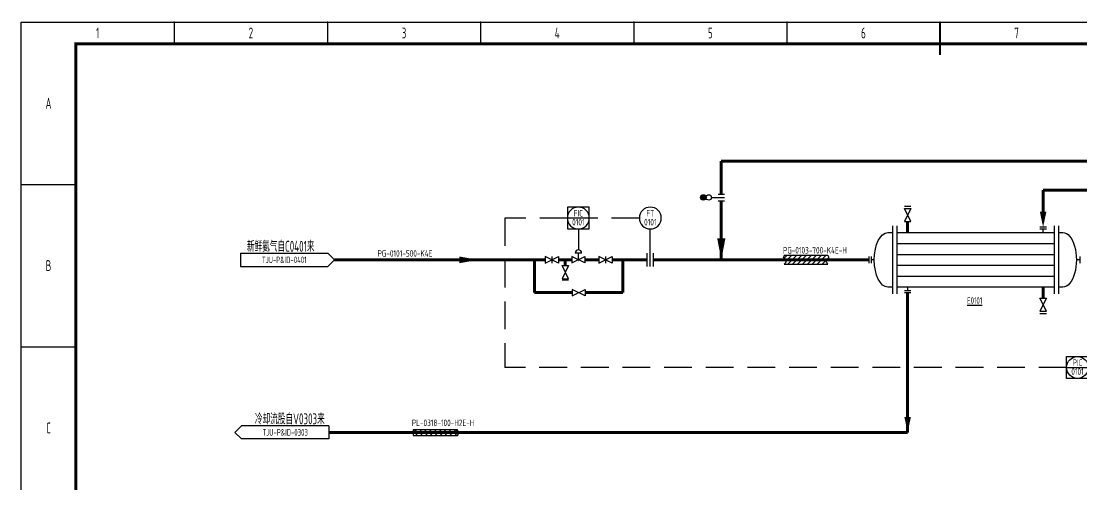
# Model space of a CAD drawing. Header units: millimetres. Extents: x 453 to 7190, y 523 to 4294.
# Drawn here: x 1143.7 to 1628.6, y 3288 to 3499.6 of the extents above; entities that cross this region are included whole.
import ezdxf
from ezdxf.enums import TextEntityAlignment as Align

# ---------------------------------------------------------------- set-up
doc = ezdxf.new("R2010")
doc.units = ezdxf.units.MM
doc.linetypes.add('DASHED', pattern=[19.05, 12.7, -6.35])
for name, color, linetype, lineweight in [('01-主物流线-粗实线', 134, 'Continuous', 80), ('03-设备外轮廓线-细实线', 7, 'Continuous', 25), ('04-设备内部件-细实线', 170, 'Continuous', 25), ('05-图框与标题栏', 7, 'Continuous', 25), ('07-箭头', 7, 'Continuous', 25), ('08-进出物流标志', 7, 'Continuous', 25), ('09-文本', 7, 'Continuous', 25), ('1-主要物流线', 134, 'Continuous', 80), ('10-阀门', 102, 'Continuous', 25), ('11-文本', 7, 'Continuous', 25), ('11-管道组合号', 50, 'Continuous', 15), ('12-仪表', 190, 'Continuous', 25), ('13-电动气动信号线', 226, 'DASHED', 25), ('14-箭头', 7, 'Continuous', 25), ('15-文本', 7, 'Continuous', 15), ('15-文本 @ 1', 7, 'Continuous', 15), ('16-阀门与管件', 102, 'Continuous', 25), ('A设备轮廓', 7, 'Continuous', 25)]:
    doc.layers.add(name, color=color, linetype=linetype, lineweight=lineweight)
doc.layers.add('TITLE', color=7, linetype='Continuous')
doc.styles.add('3-gbcbig', font='gbenor.shx', dxfattribs={"width": 0.7, "height": 3, "bigfont": 'gbcbig.shx'})
doc.styles.add('5-gbcbig', font='gbenor.shx', dxfattribs={"width": 0.7, "height": 5, "bigfont": 'gbcbig.shx'})
doc.styles.add('头号烷家', font='gbenor.shx', dxfattribs={"width": 0.75, "height": 3, "bigfont": 'gbcbig.shx'})
doc.styles.add('工程字', font='gbenor.shx', dxfattribs={"bigfont": 'gbcbig.shx'})

# ---------------------------------------------------------------- blocks, each defined once
blk = doc.blocks.new('箭头')
at = {"layer": '07-箭头'}
blk.add_lwpolyline([(0, 0, 0, 2.5, 0), (-7, 0, 2.5, 2.5, 0)], format="xyseb", dxfattribs=at)
blk = doc.blocks.new('就地安装仪表')
at = {"layer": '12-仪表', "ltscale": 0.25}
blk.add_circle((0, -5), 5, dxfattribs=at)
at = {"layer": '15-文本', "style": '工程字', "width": 0.75}
blk.add_attdef('仪表名称', text='', height=3, dxfattribs=at).set_placement((0, -4.29), align=Align.CENTER)
blk.add_attdef('仪表编号', text='', height=3, dxfattribs=at).set_placement((0, -5.39), align=Align.TOP_CENTER)
blk = doc.blocks.new('*U148')
at = {"layer": '10-阀门'}
ref = blk.add_blockref('就地安装仪表', (1431.58, 3414.53), dxfattribs=dict(at, xscale=-1))
ref.add_attrib('仪表名称', 'FT', dxfattribs={"layer": '15-文本 @ 1', "height": 3, "style": '工程字', "width": 0.75}).set_placement((1431.58, 3410.24), align=Align.CENTER)
ref.add_attrib('仪表编号', '0101', dxfattribs={"layer": '15-文本 @ 1', "height": 3, "style": '工程字', "width": 0.75}).set_placement((1431.58, 3409.14), align=Align.TOP_CENTER)
blk = doc.blocks.new('DCS系统仪表')
at = {"layer": '12-仪表'}
for p, q in [((-5, 10), (5, 10)), ((-5, 0), (-5, 10)), ((5, 10), (5, 0)), ((-5, 5), (5, 5)), ((5, 0), (-5, 0))]:
    blk.add_line(p, q, dxfattribs=at)
at = {"layer": '12-仪表', "ltscale": 0.25}
blk.add_circle((0, 5), 5, dxfattribs=at)
at = {"layer": '15-文本', "style": '工程字', "width": 0.75}
blk.add_attdef('仪表名称', text='', height=3, dxfattribs=at).set_placement((0, 5.71), align=Align.CENTER)
blk.add_attdef('仪表编号', text='', height=3, dxfattribs=at).set_placement((0, 4.61), align=Align.TOP_CENTER)
blk = doc.blocks.new('*U149')
at = {"layer": '13-电动气动信号线'}
ref = blk.add_blockref('DCS系统仪表', (1398.65, 3404.53), dxfattribs=dict(at, xscale=-1))
ref.add_attrib('仪表名称', 'FIC', dxfattribs={"layer": '15-文本 @ 1', "height": 3, "style": '工程字', "width": 0.75}).set_placement((1398.65, 3410.24), align=Align.CENTER)
ref.add_attrib('仪表编号', '0101', dxfattribs={"layer": '15-文本 @ 1', "height": 3, "style": '工程字', "width": 0.75}).set_placement((1398.65, 3409.14), align=Align.TOP_CENTER)
blk = doc.blocks.new('*U159')
at = {"layer": '13-电动气动信号线'}
ref = blk.add_blockref('DCS系统仪表', (1627.09, 3336.22), dxfattribs=at)
ref.add_attrib('仪表名称', 'PIC', dxfattribs={"layer": '15-文本 @ 1', "height": 3, "style": '工程字', "width": 0.75}).set_placement((1627.09, 3341.94), align=Align.CENTER)
ref.add_attrib('仪表编号', '0101', dxfattribs={"layer": '15-文本 @ 1', "height": 3, "style": '工程字', "width": 0.75}).set_placement((1627.09, 3340.83), align=Align.TOP_CENTER)
blk = doc.blocks.new('管道组合号')
at = {"layer": '11-管道组合号', "style": '头号烷家', "width": 0.75}
blk.add_attdef('管道组合号', (-4.3, 3.13), '', height=3, dxfattribs=at)

msp = doc.modelspace()

# ---------------------------------------------------------------- hatches: boundary and pattern name
at = {"layer": '16-阀门与管件'}
msp.add_hatch(color=256, dxfattribs=at).paths.add_polyline_path([(1457.07, 3418.97, -1), (1454.57, 3418.97, -1)])
at = {"layer": 'A设备轮廓', "ltscale": 0.25}
h = msp.add_hatch(dxfattribs=at)
h.set_pattern_fill('ANSI31', color=256, scale=0.5, angle=180, style=0)
h.set_pattern_definition([(225, (3332.8001, 6050.6439), (1.122532, -1.122532), [])])
edge = h.paths.add_edge_path()
edge.add_spline(control_points=[(1492.89, 3392.39), (1492.6, 3391.86), (1491.99, 3390.76), (1494.27, 3389.88), (1493.34, 3388.88), (1492.89, 3388.39)], knot_values=[0, 0, 0, 0, 1.52304, 3.144702, 4.721047, 4.721047, 4.721047, 4.721047], degree=3, periodic=0)
edge.add_line((1492.89, 3388.39), (1512.89, 3388.39))
edge.add_spline(control_points=[(1512.89, 3388.39), (1512.53, 3388.88), (1511.79, 3389.89), (1513.67, 3390.95), (1513.13, 3391.94), (1512.89, 3392.39)], knot_values=[0, 0, 0, 0, 1.52304, 3.144702, 4.487312, 4.487312, 4.487312, 4.487312], degree=3, periodic=0)
edge.add_line((1512.89, 3392.39), (1492.89, 3392.39))

# ---------------------------------------------------------------- linework, layer by layer
for p, q in [((1612.85, 3405.42), (1609.85, 3405.42)), ((1612.85, 3404.42), (1609.85, 3404.42)), ((1611.35, 3402.92), (1611.35, 3404.42)), ((1531.6, 3391.92), (1531.6, 3388.92)), ((1532.6, 3391.92), (1532.6, 3388.92)), ((1534.1, 3390.42), (1532.6, 3390.42)), ((1628.1, 3391.92), (1628.1, 3388.92)), ((1547.85, 3376.42), (1550.85, 3376.42)), ((1547.85, 3375.42), (1550.85, 3375.42)), ((1549.35, 3377.92), (1549.35, 3376.42))]:
    msp.add_line(p, q)
msp.add_lwpolyline([(1464.07, 3400.19, 3.76, 0, 0), (1464.07, 3390.42, 0, 0, 0)], format="xyseb")
at = {"layer": '01-主物流线-粗实线'}
for p, q in [((1843.69, 3435.52), (1464.07, 3435.52)), ((1464.07, 3435.52), (1464.07, 3420.47)), ((1737.25, 3422.26), (1611.35, 3422.26)), ((1611.35, 3422.26), (1611.35, 3412.42)), ((1464.07, 3417.47), (1464.07, 3390.42)), ((1549.35, 3407.92), (1549.35, 3402.92)), ((1287.05, 3390.42), (1383.53, 3390.42)), ((1386.49, 3390.44), (1386.56, 3390.44)), ((1389.53, 3390.44), (1395.65, 3390.44)), ((1398.55, 3390.44), (1398.75, 3390.44)), ((1401.65, 3390.44), (1408.05, 3390.44)), ((1411.02, 3390.44), (1411.09, 3390.44)), ((1414.05, 3390.44), (1430.08, 3390.44)), ((1433.08, 3390.42), (1531.6, 3390.42)), ((1549.35, 3375.42), (1549.35, 3311.53)), ((1611.35, 3377.92), (1611.35, 3372.92)), ((1549.35, 3311.53), (1284.48, 3311.53))]:
    msp.add_line(p, q, dxfattribs=at)
at = {"layer": '03-设备外轮廓线-细实线'}
for p, q in [((1542.35, 3405.92), (1542.35, 3374.92)), ((1544.35, 3405.92), (1544.35, 3374.92)), ((1616.35, 3405.92), (1616.35, 3374.92)), ((1618.35, 3405.92), (1618.35, 3374.92)), ((1540.35, 3402.92), (1542.35, 3402.92)), ((1544.35, 3402.92), (1616.35, 3402.92)), ((1618.35, 3402.92), (1620.35, 3402.92)), ((1628.1, 3390.42), (1626.6, 3390.42)), ((1542.35, 3377.92), (1540.35, 3377.92)), ((1616.35, 3377.92), (1544.35, 3377.92)), ((1620.35, 3377.92), (1618.35, 3377.92))]:
    msp.add_line(p, q, dxfattribs=at)
at = {"layer": '03-设备外轮廓线-细实线', "extrusion": (0, 0, -1)}
for centre, start_param, end_param in [((1540.35, 3390.42), 3.141593, 6.283185), ((1620.35, 3390.42), 0, 3.141593)]:
    msp.add_ellipse(centre, major_axis=(0, 12.5), ratio=0.5, start_param=start_param, end_param=end_param, dxfattribs=at)
at = {"layer": '04-设备内部件-细实线'}
for p, q in [((1544.35, 3397.92), (1616.35, 3397.92)), ((1544.35, 3392.92), (1616.35, 3392.92)), ((1544.35, 3387.92), (1616.35, 3387.92)), ((1544.35, 3382.92), (1616.35, 3382.92))]:
    msp.add_line(p, q, dxfattribs=at)
at = {"layer": '05-图框与标题栏'}
for p, q in [((1213.75, 3499.16), (1213.75, 3489.16)), ((1283.83, 3499.16), (1283.83, 3489.16)), ((1353.92, 3499.16), (1353.92, 3489.16)), ((1424, 3499.16), (1424, 3489.16)), ((1494.08, 3499.16), (1494.08, 3489.16)), ((1143.67, 3424.91), (1168.67, 3424.91)), ((1143.67, 3350.66), (1168.67, 3350.66))]:
    msp.add_line(p, q, dxfattribs=at)
at = {"layer": '05-图框与标题栏', "const_width": 0.8}
msp.add_lwpolyline([(1564.17, 3499.16), (1564.17, 3484.16)], dxfattribs=at)
at = {"layer": '05-图框与标题栏', "const_width": 1.4}
msp.add_lwpolyline([(1168.67, 3489.16), (1168.67, 2915.16), (1974.67, 2915.16), (1974.67, 3489.16)], close=True, dxfattribs=at)
at = {"layer": '05-图框与标题栏'}
for p in [(1213.75, 3499.16), (1213.75, 3499.16), (1213.75, 3499.16), (1283.83, 3499.16), (1283.83, 3499.16), (1283.83, 3499.16), (1353.92, 3499.16), (1353.92, 3499.16), (1353.92, 3499.16), (1424, 3499.16), (1424, 3499.16), (1424, 3499.16), (1494.08, 3499.16), (1494.08, 3499.16), (1494.08, 3499.16), (1564.17, 3499.16), (1564.17, 3499.16), (1564.17, 3499.16)]:
    msp.add_point(p, dxfattribs=at)
at = {"layer": '08-进出物流标志'}
for p, q in [((1244.05, 3393.42), (1284.05, 3393.42)), ((1244.05, 3393.42), (1244.05, 3387.42)), ((1287.05, 3390.42), (1284.05, 3393.42)), ((1287.05, 3390.42), (1284.05, 3387.42)), ((1244.05, 3387.42), (1284.05, 3387.42)), ((1241.48, 3311.53), (1244.48, 3314.53)), ((1284.48, 3314.53), (1244.48, 3314.53)), ((1284.48, 3314.53), (1284.48, 3308.53)), ((1241.48, 3311.53), (1244.48, 3308.53)), ((1284.48, 3308.53), (1244.48, 3308.53))]:
    msp.add_line(p, q, dxfattribs=at)
at = {"layer": '1-主要物流线'}
for p, q in [((1378.53, 3390.42), (1378.53, 3375.42)), ((1392.67, 3387.8), (1392.67, 3390.42)), ((1419.05, 3390.42), (1419.05, 3375.42)), ((1378.53, 3375.42), (1395.79, 3375.42)), ((1401.79, 3375.42), (1419.05, 3375.42))]:
    msp.add_line(p, q, dxfattribs=at)
at = {"layer": '10-阀门'}
for p, q in [((1389.53, 3388.92), (1383.53, 3391.92)), ((1383.53, 3391.92), (1383.53, 3388.92)), ((1383.53, 3388.92), (1389.53, 3391.92)), ((1386.53, 3391.92), (1386.53, 3388.92)), ((1389.53, 3391.92), (1389.53, 3388.92)), ((1401.65, 3388.99), (1395.65, 3391.99)), ((1395.65, 3391.99), (1395.65, 3388.99)), ((1395.65, 3388.99), (1401.65, 3391.99)), ((1400.15, 3393.49), (1397.15, 3393.49)), ((1398.65, 3390.49), (1398.65, 3393.49)), ((1401.65, 3391.99), (1401.65, 3388.99)), ((1408.05, 3388.92), (1414.05, 3391.92)), ((1414.05, 3388.92), (1408.05, 3391.92)), ((1408.05, 3391.92), (1408.05, 3388.92)), ((1411.05, 3391.92), (1411.05, 3388.92)), ((1414.05, 3391.92), (1414.05, 3388.92)), ((1394.17, 3387.8), (1391.17, 3381.8)), ((1394.17, 3381.8), (1391.17, 3387.8)), ((1391.17, 3387.8), (1394.17, 3387.8)), ((1391.17, 3381.8), (1394.17, 3381.8)), ((1395.79, 3373.92), (1401.79, 3376.92)), ((1401.79, 3373.92), (1395.79, 3376.92)), ((1395.79, 3376.92), (1395.79, 3373.92)), ((1401.79, 3376.92), (1401.79, 3373.92))]:
    msp.add_line(p, q, dxfattribs=at)
msp.add_arc((1398.65, 3393.49), 1.5, 0, 180, dxfattribs=at)
at = {"layer": '11-文本'}
for p, q in [((1323.26, 3312.87), (1343.26, 3312.87)), ((1323.64, 3311.77), (1324.74, 3312.87)), ((1323.98, 3309.87), (1326.98, 3312.87)), ((1326.23, 3309.87), (1329.23, 3312.87)), ((1328.47, 3309.87), (1331.47, 3312.87)), ((1330.72, 3309.87), (1333.72, 3312.87)), ((1332.96, 3309.87), (1335.96, 3312.87)), ((1335.21, 3309.87), (1338.21, 3312.87)), ((1337.45, 3309.87), (1340.45, 3312.87)), ((1339.7, 3309.87), (1342.7, 3312.87)), ((1343.26, 3309.87), (1323.26, 3309.87)), ((1341.94, 3309.87), (1343.22, 3311.15))]:
    msp.add_line(p, q, dxfattribs=at)
for centre, radius, start, end in [((1324.4, 3311.89), 1.5, 139.5631, 215.9037), ((1342.17, 3312.03), 1.37, 319.9929, 37.2624)]:
    msp.add_arc(centre, radius, start, end, dxfattribs=at)
msp.add_spline([(1323.26, 3312.87), (1323.62, 3311.71), (1323.08, 3310.78), (1323.26, 3309.87)], degree=3, dxfattribs=at)
msp.add_open_spline([(1343.26, 3312.87), (1342.91, 3312.39), (1342.74, 3311.47), (1343.72, 3310.75), (1343.43, 3310.04), (1343.26, 3309.87)], degree=3, knots=[0, 0, 0, 0, 1.367527, 2.619727, 3.553416, 3.553416, 3.553416, 3.553416], dxfattribs=at)
at = {"layer": '12-仪表'}
for p, q in [((1398.65, 3404.53), (1398.65, 3394.99)), ((1431.58, 3387.42), (1431.58, 3404.53)), ((1430.08, 3387.42), (1430.08, 3393.42)), ((1433.08, 3387.42), (1433.08, 3393.42))]:
    msp.add_line(p, q, dxfattribs=at)
at = {"layer": '13-电动气动信号线'}
for p, q in [((1393.65, 3409.53), (1365.03, 3409.53)), ((1365.03, 3409.53), (1365.03, 3341.22)), ((1426.58, 3409.53), (1403.65, 3409.53)), ((1622.09, 3341.22), (1365.03, 3341.22))]:
    msp.add_line(p, q, dxfattribs=at)
at = {"layer": '14-箭头'}
for points in [[(1611.35, 3405.42, 0, 3, 0), (1611.35, 3412.42, 3, 3, 0)], [(1549.35, 3311.53, 0, 3, 0), (1549.35, 3318.53, 3, 3, 0)]]:
    msp.add_lwpolyline(points, format="xyseb", dxfattribs=at)
at = {"layer": '16-阀门与管件'}
for p, q in [((1459.57, 3418.97), (1465.57, 3418.97)), ((1462.57, 3420.47), (1465.57, 3420.47)), ((1462.57, 3417.47), (1465.57, 3417.47)), ((1547.85, 3414.92), (1550.85, 3414.92)), ((1547.85, 3413.92), (1550.85, 3413.92)), ((1550.85, 3407.92), (1547.85, 3413.92)), ((1550.85, 3413.92), (1547.85, 3407.92)), ((1547.85, 3407.92), (1550.85, 3407.92)), ((1394.17, 3381.1), (1391.23, 3381.1)), ((1609.85, 3372.92), (1612.85, 3372.92)), ((1612.85, 3372.92), (1609.85, 3366.92)), ((1612.85, 3366.92), (1609.85, 3372.92)), ((1609.85, 3366.92), (1612.85, 3366.92)), ((1609.85, 3365.92), (1612.85, 3365.92))]:
    msp.add_line(p, q, dxfattribs=at)
for centre in [(1455.82, 3418.97), (1458.32, 3418.97)]:
    msp.add_circle(centre, 1.25, dxfattribs=at)
at = {"layer": 'A设备轮廓', "ltscale": 0.25}
for p, q in [((1512.89, 3392.39), (1492.89, 3392.39)), ((1492.89, 3388.39), (1512.89, 3388.39))]:
    msp.add_line(p, q, dxfattribs=at)
for points in [[(1492.89, 3392.39), (1492.51, 3390.92), (1493.66, 3389.77), (1492.89, 3388.39)], [(1512.89, 3388.39), (1512.29, 3389.79), (1513.25, 3391.1), (1512.89, 3392.39)]]:
    msp.add_spline(points, degree=3, dxfattribs=at)
at = {"layer": 'TITLE'}
for p, q in [((1143.67, 3499.16), (1984.67, 3499.16)), ((1143.67, 2905.16), (1143.67, 3499.16))]:
    msp.add_line(p, q, dxfattribs=at)
msp.add_lwpolyline([(1143.67, 3499.16), (1984.67, 3499.16), (1984.67, 2905.16), (1143.67, 2905.16)], close=True, dxfattribs=at)

# ---------------------------------------------------------------- block references
at = {"layer": '01-主物流线-粗实线'}
for name in ['*U149', '*U148', '*U159']:
    msp.add_blockref(name, (0, 0), dxfattribs=at)
at = {"layer": '11-管道组合号'}
for p, values in [((1311.07, 3388.73), {'管道组合号': 'PG-0101-500-K4E'}), ((1496.59, 3390.17), {'管道组合号': 'PG-0103-700-K4E-H'}), ((1326.77, 3311.26), {'管道组合号': 'PL-0318-100-H2E-H'})]:
    msp.add_blockref('管道组合号', p, dxfattribs=at).add_auto_attribs(values)
at = {"layer": '13-电动气动信号线', "xscale": 1.22131819118647, "yscale": 1.22131819118647, "zscale": 1.22131819118647}
msp.add_blockref('箭头', (1352.79, 3390.42), dxfattribs=at)

# ---------------------------------------------------------------- texts
at = {"insert": (1580.03, 3371.81), "char_height": 3, "attachment_point": 5, "style": '3-gbcbig'}
msp.add_mtext_dynamic_manual_height_columns('{\\LE0101}', width=12.7249, gutter_width=35, heights=[12.14], dxfattribs=at)
at = {"layer": '05-图框与标题栏', "char_height": 5, "attachment_point": 5, "style": '5-gbcbig'}
for s, width, gutter_width, insert in [('1', 70.0833, 25, (1178.71, 3494.16)), ('2', 70.0833, 12.5, (1248.79, 3494.16)), ('3', 70.0833, 25, (1318.87, 3494.16)), ('4', 70.0833, 25, (1388.96, 3494.16)), ('5', 70.0833, 25, (1459.04, 3494.16)), ('6', 70.0833, 25, (1529.12, 3494.16)), ('7', 70.0833, 25, (1599.21, 3494.16)), ('A', 25, 25, (1156.17, 3462.03)), ('B', 25, 25, (1156.17, 3387.78)), ('C', 25, 25, (1156.17, 3313.53))]:
    msp.add_mtext_dynamic_manual_height_columns(s, width=width, gutter_width=gutter_width, heights=[0], dxfattribs=dict(at, insert=insert))
at = {"layer": '09-文本'}
for s, insert, char_height, attachment_point, style in [('新鲜氨气自C0401来', (1277.9, 3396.61), 5, 6, '5-gbcbig'), ('TJU-P&ID-0401', (1264.05, 3390.42), 3, 5, '3-gbcbig'), ('冷却流股自V0303来', (1250.62, 3317.71), 5, 4, '5-gbcbig'), ('TJU-P&ID-0303', (1264.48, 3311.53), 3, 5, '3-gbcbig')]:
    msp.add_mtext_dynamic_manual_height_columns(s, width=40, gutter_width=12.5, heights=[0], dxfattribs=dict(at, insert=insert, char_height=char_height, attachment_point=attachment_point, style=style))

doc.saveas('drawing.dxf')
